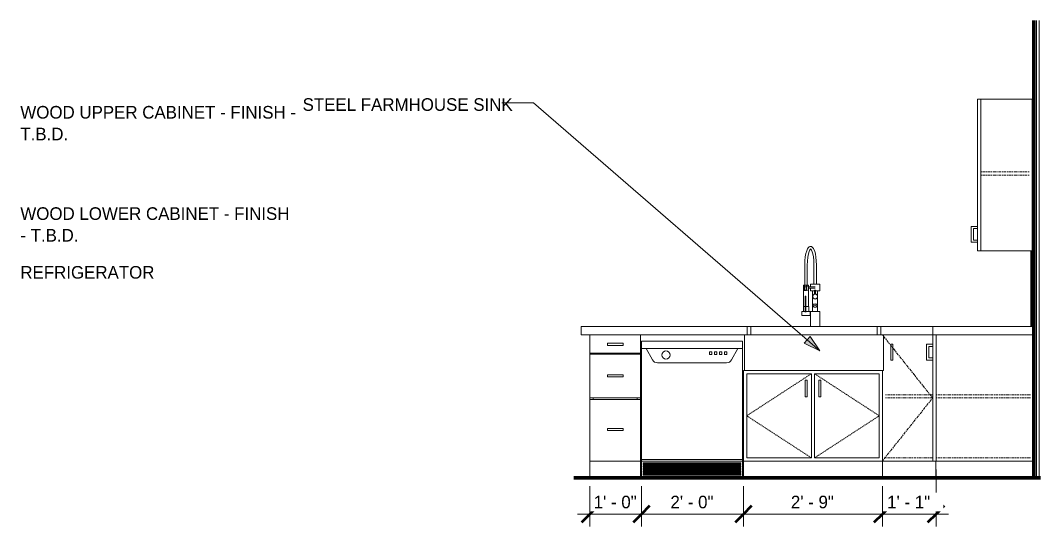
# Model space of a CAD drawing. Header units: inches. Extents: x -3861 to -1440, y -29 to 12117.
# Drawn here: x -2702.2 to -2459.7, y -11.6 to 108.8 of the extents above; entities that cross this region are included whole.
import ezdxf

# ---------------------------------------------------------------- set-up
doc = ezdxf.new("R2010")
doc.units = ezdxf.units.IN
doc.header["$MEASUREMENT"] = 0
doc.linetypes.add('Center', pattern=[1.25, 0.25, -0.1875, 0.625, -0.1875])
doc.linetypes.add('Dash', pattern=[0.25, 0.125, -0.125])
for name, color, linetype, lineweight in [('0-6', 130, 'Continuous', 5), ('A-ANNO-DIMS', 211, 'Continuous', 9), ('A-ANNO-DIMS-32', 211, 'Continuous', 9), ('A-ANNO-NOTE', 131, 'Continuous', 9), ('A-FLOR-2', 7, 'Continuous', 70), ('A-WALL-2', 250, 'Continuous', 18), ('A-WALL-3', 113, 'Continuous', 70), ('A-WALL-4', 113, 'Continuous', 9), ('G-ANNO-TEXT', 231, 'Continuous', 9), ('I-WALL-1', 7, 'Continuous', 70), ('P-SANR-FIXT', 6, 'Continuous', 9), ('Q-CASE', 31, 'Continuous', 9), ('Q-CASE-2', 31, 'Center', 9), ('Q-CASE-HDLN', 31, 'Dash', 9), ('Q-SPCQ', 91, 'Continuous', 9)]:
    doc.layers.add(name, color=color, linetype=linetype, lineweight=lineweight)
doc.styles.add('Century Gothic', font='ufonts.com_century-gothic.ttf', dxfattribs={"height": 3})
doc.dimstyles.new('OD_1__HACK_1', dxfattribs={"dimscale": 12, "dimtxt": 3.132505, "dimasz": 0.333333, "dimexe": 0.25, "dimexo": 0.166667, "dimgap": 0.041667, "dimtad": 1, "dimdec": 0, "dimzin": 3, "dimdsep": 46, "dimlunit": 4, "dimtxsty": 'Century Gothic', "dimblk1": 'OBLIQUE', "dimblk2": 'OBLIQUE', "dimsah": 1, "dimcen": 0.09, "dimdle": 0.25, "dimazin": 0, "dimtfac": 1, "dimtdec": 4, "dimtix": 1, "dimtmove": 0, "dimatfit": 3, "dimfxl": 1, "dimtvp": 1, "dimtfill": 1, "dimfrac": 2, "dimtolj": 1, "dimtzin": 0, "dimarcsym": 2})

# ---------------------------------------------------------------- blocks, each defined once
blk = doc.blocks.new('CTR - 1st Phase - Shell_rvt-6-1ST FLOOR - 1BD C - ADA TYPE B - KITCHEN SIDE WING')
at = {"layer": 'A-FLOR-2'}
blk.add_line((11123.54, 0), (11012.57, 0), dxfattribs=at)
blk = doc.blocks.new('CTR - 1st Phase - Common Walls_rvt-5-1ST FLOOR - 1BD C - ADA TYPE B - KITCHEN SIDE WING')
at = {"layer": 'A-WALL-2'}
for p, q in [((11122.56, 0), (11122.56, 108.76)), ((11123.19, 0), (11123.19, 108.76))]:
    blk.add_line(p, q, dxfattribs=at)
at = {"layer": 'I-WALL-1'}
for p, q in [((11121.94, 108.76), (11121.94, 0)), ((11121.94, 0), (11123.54, 0))]:
    blk.add_line(p, q, dxfattribs=at)
blk = doc.blocks.new('Dishwasher_15404 - 34_ counter-547918-1ST FLOOR - 1BD C - ADA TYPE B - KITCHEN SIDE WING')
at = {"layer": 'Q-SPCQ'}
for p, q in [((11028.69, 32.5), (11028.69, 30.79)), ((11028.69, 32.5), (11028.89, 32.5)), ((11028.89, 32.5), (11051.62, 32.5)), ((11051.62, 32.5), (11052.69, 32.5)), ((11052.69, 30.79), (11052.69, 32.5)), ((11028.89, 30.79), (11028.69, 30.79)), ((11028.69, 30.79), (11028.69, 4.33)), ((11028.69, 30.79), (11028.89, 30.79)), ((11029.78, 30.79), (11028.89, 30.79)), ((11028.89, 30.79), (11029.78, 30.79)), ((11051.6, 30.79), (11029.78, 30.79)), ((11029.78, 30.79), (11031.3, 28.06)), ((11045.43, 29.94), (11044.84, 29.94)), ((11044.84, 29.94), (11044.84, 29.35)), ((11044.84, 29.35), (11045.43, 29.35)), ((11045.43, 29.35), (11045.43, 29.94)), ((11046.61, 29.94), (11046.02, 29.94)), ((11046.02, 29.94), (11046.02, 29.35)), ((11046.02, 29.35), (11046.61, 29.35)), ((11046.61, 29.35), (11046.61, 29.94)), ((11047.79, 29.94), (11047.2, 29.94)), ((11047.2, 29.94), (11047.2, 29.35)), ((11047.2, 29.35), (11047.79, 29.35)), ((11047.79, 29.35), (11047.79, 29.94)), ((11048.97, 29.94), (11048.38, 29.94)), ((11048.38, 29.94), (11048.38, 29.35)), ((11048.38, 29.35), (11048.97, 29.35)), ((11048.97, 29.35), (11048.97, 29.94)), ((11050.08, 28.06), (11051.6, 30.79)), ((11051.62, 30.79), (11051.6, 30.79)), ((11051.6, 30.79), (11052.49, 30.79)), ((11052.49, 30.79), (11052.69, 30.79)), ((11052.69, 4.33), (11052.69, 30.79)), ((11032.5, 27.35), (11048.88, 27.35)), ((11028.89, 4.33), (11028.69, 4.33)), ((11028.69, 3.94), (11028.69, 4.33)), ((11052.69, 3.94), (11028.69, 3.94)), ((11028.69, 3.94), (11028.69, 0)), ((11052.49, 4.33), (11028.89, 4.33)), ((11029.11, 3.39), (11029.11, 3.59)), ((11029.11, 3.59), (11030.26, 3.59)), ((11030.26, 3.39), (11029.11, 3.39)), ((11029.11, 3), (11029.11, 3.2)), ((11029.11, 3.2), (11030.26, 3.2)), ((11030.26, 3), (11029.11, 3)), ((11029.11, 2.61), (11029.11, 2.8)), ((11029.11, 2.8), (11030.26, 2.8)), ((11030.26, 2.61), (11029.11, 2.61)), ((11030.26, 3.94), (11051.11, 3.94)), ((11030.26, 3.59), (11051.11, 3.59)), ((11051.11, 3.39), (11030.26, 3.39)), ((11030.26, 3.2), (11051.11, 3.2)), ((11051.11, 3), (11030.26, 3)), ((11030.26, 2.8), (11051.11, 2.8)), ((11051.11, 2.61), (11030.26, 2.61)), ((11051.11, 3.59), (11052.27, 3.59)), ((11052.27, 3.39), (11051.11, 3.39)), ((11051.11, 3.2), (11052.27, 3.2)), ((11052.27, 3), (11051.11, 3)), ((11051.11, 2.8), (11052.27, 2.8)), ((11052.27, 2.61), (11051.11, 2.61)), ((11052.27, 3.59), (11052.27, 3.39)), ((11052.27, 3.2), (11052.27, 3)), ((11052.27, 2.8), (11052.27, 2.61)), ((11052.69, 4.33), (11052.49, 4.33)), ((11052.69, 3.94), (11052.69, 4.33)), ((11052.69, 0), (11052.69, 3.94)), ((11029.11, 2.21), (11029.11, 2.41)), ((11029.11, 2.41), (11030.26, 2.41)), ((11030.26, 2.21), (11029.11, 2.21)), ((11029.11, 1.82), (11029.11, 2.02)), ((11029.11, 2.02), (11030.26, 2.02)), ((11030.26, 1.82), (11029.11, 1.82)), ((11029.11, 1.43), (11029.11, 1.62)), ((11029.11, 1.62), (11030.26, 1.62)), ((11030.26, 1.43), (11029.11, 1.43)), ((11029.11, 1.03), (11029.11, 1.23)), ((11029.11, 1.23), (11030.26, 1.23)), ((11030.26, 1.03), (11029.11, 1.03)), ((11029.11, 0.64), (11029.11, 0.84)), ((11029.11, 0.84), (11030.26, 0.84)), ((11030.26, 0.64), (11029.11, 0.64)), ((11030.26, 2.41), (11051.11, 2.41)), ((11051.11, 2.21), (11030.26, 2.21)), ((11030.26, 2.02), (11051.11, 2.02)), ((11051.11, 1.82), (11030.26, 1.82)), ((11030.26, 1.62), (11051.11, 1.62)), ((11051.11, 1.43), (11030.26, 1.43)), ((11030.26, 1.23), (11051.11, 1.23)), ((11051.11, 1.03), (11030.26, 1.03)), ((11030.26, 0.84), (11051.11, 0.84)), ((11051.11, 0.64), (11030.26, 0.64)), ((11051.11, 2.41), (11052.27, 2.41)), ((11052.27, 2.21), (11051.11, 2.21)), ((11051.11, 2.02), (11052.27, 2.02)), ((11052.27, 1.82), (11051.11, 1.82)), ((11051.11, 1.62), (11052.27, 1.62)), ((11052.27, 1.43), (11051.11, 1.43)), ((11051.11, 1.23), (11052.27, 1.23)), ((11052.27, 1.03), (11051.11, 1.03)), ((11051.11, 0.84), (11052.27, 0.84)), ((11052.27, 0.64), (11051.11, 0.64)), ((11052.27, 2.41), (11052.27, 2.21)), ((11052.27, 2.02), (11052.27, 1.82)), ((11052.27, 1.62), (11052.27, 1.43)), ((11052.27, 1.23), (11052.27, 1.03)), ((11052.27, 0.84), (11052.27, 0.64))]:
    blk.add_line(p, q, dxfattribs=at)
for centre, radius, start, end in [((11034.5, 29.2), 0.984, 90, 270), ((11034.5, 29.2), 0.984, 270, 90), ((11032.5, 28.72), 1.38, 209, 270), ((11048.88, 28.72), 1.38, 270, 331)]:
    blk.add_arc(centre, radius, start, end, dxfattribs=at)
blk = doc.blocks.new('300 Series Wall Hung Cabinet_302 - 24_ X 36_-2573584-1ST FLOOR - 1BD C - ADA TYPE B - KITCHEN SIDE WING')
at = {"layer": 'Q-CASE'}
for p, q in [((11109.31, 90), (11108.56, 90)), ((11108.56, 90), (11108.56, 54)), ((11109.31, 54), (11109.31, 90)), ((11109.31, 90), (11109.31, 54)), ((11121.56, 90), (11109.31, 90)), ((11121.56, 54), (11121.56, 90)), ((11107.07, 59.75), (11108.56, 59.75)), ((11107.07, 59.75), (11107.07, 56)), ((11107.56, 59.25), (11108.56, 59.25)), ((11107.56, 56.5), (11107.56, 59.25)), ((11107.07, 56), (11108.56, 56)), ((11108.56, 56.5), (11107.56, 56.5)), ((11108.56, 54), (11109.31, 54)), ((11109.31, 54), (11121.56, 54))]:
    blk.add_line(p, q, dxfattribs=at)
at = {"layer": 'Q-CASE-2'}
for p, q in [((11109.31, 72.75), (11120.81, 72.75)), ((11109.31, 72), (11120.81, 72))]:
    blk.add_line(p, q, dxfattribs=at)
blk = doc.blocks.new('Vanity Cabinet-Double Door - 33_-2164608-1ST FLOOR - 1BD C - ADA TYPE B - KITCHEN SIDE WING')
at = {"layer": 'Q-CASE'}
for p, q in [((11052.94, 25.5), (11053.19, 25.5)), ((11052.94, 25.5), (11052.94, 4)), ((11069.06, 24.75), (11053.69, 24.75)), ((11053.69, 24.75), (11053.69, 4.75)), ((11069.06, 4.75), (11069.06, 24.75)), ((11085.19, 24.75), (11069.81, 24.75)), ((11069.81, 24.75), (11069.81, 4.75)), ((11085.19, 4.75), (11085.19, 24.75)), ((11067.56, 23.25), (11067.56, 19.25)), ((11068.06, 23.25), (11067.56, 23.25)), ((11068.06, 19.25), (11068.06, 23.25)), ((11070.81, 23.25), (11070.81, 19.25)), ((11071.31, 23.25), (11070.81, 23.25)), ((11071.31, 19.25), (11071.31, 23.25)), ((11067.56, 19.25), (11068.06, 19.25)), ((11070.81, 19.25), (11071.31, 19.25)), ((11052.94, 4), (11085.94, 4)), ((11052.94, 0), (11052.94, 4)), ((11053.69, 4.75), (11069.06, 4.75)), ((11069.81, 4.75), (11085.19, 4.75))]:
    blk.add_line(p, q, dxfattribs=at)
at = {"layer": 'Q-CASE-HDLN'}
for p, q in [((11069.06, 24.75), (11053.69, 14.75)), ((11069.81, 24.75), (11085.19, 14.75)), ((11053.69, 14.75), (11069.06, 4.75)), ((11085.19, 14.75), (11069.81, 4.75))]:
    blk.add_line(p, q, dxfattribs=at)
blk = doc.blocks.new('Base Cabinet 3 Drawer 230 - Base Cabinet 3 Drawer 230 12_-2554963-1ST FLOOR - 1BD C - ADA TYPE B - KITCHEN SIDE WING')
at = {"layer": 'Q-CASE'}
for p, q in [((11028.44, 34), (11016.44, 34)), ((11016.44, 34), (11016.44, 29.63)), ((11028.44, 29.63), (11028.44, 34)), ((11020.56, 32), (11024.31, 32)), ((11020.56, 31.5), (11020.56, 32)), ((11024.31, 31.5), (11024.31, 32)), ((11016.44, 29.63), (11028.44, 29.63)), ((11016.44, 29.38), (11016.44, 29.63)), ((11028.44, 29.38), (11016.44, 29.38)), ((11016.44, 29.38), (11016.44, 19)), ((11017.19, 29.63), (11017.19, 29.38)), ((11024.31, 31.5), (11020.56, 31.5)), ((11027.69, 29.38), (11027.69, 29.63)), ((11028.44, 29.63), (11028.44, 29.38)), ((11028.44, 19), (11028.44, 29.38)), ((11020.56, 24.5), (11024.31, 24.5)), ((11020.56, 24), (11020.56, 24.5)), ((11024.31, 24), (11024.31, 24.5)), ((11024.31, 24), (11020.56, 24)), ((11016.44, 19), (11028.44, 19)), ((11016.44, 18.63), (11016.44, 19)), ((11028.44, 18.63), (11016.44, 18.63)), ((11016.44, 18.63), (11016.44, 4)), ((11017.19, 19), (11017.19, 18.63)), ((11027.69, 18.63), (11027.69, 19)), ((11028.44, 19), (11028.44, 18.63)), ((11028.44, 4), (11028.44, 18.63)), ((11020.56, 11.75), (11024.31, 11.75)), ((11020.56, 11.25), (11020.56, 11.75)), ((11024.31, 11.25), (11020.56, 11.25)), ((11024.31, 11.25), (11024.31, 11.75)), ((11016.44, 4), (11028.44, 4)), ((11016.44, 4), (11016.44, 0)), ((11028.44, 0), (11028.44, 4))]:
    blk.add_line(p, q, dxfattribs=at)
blk = doc.blocks.new('kitchen_faucet_14143 - kitchen_faucet_14143-2965259-1ST FLOOR - 1BD C - ADA TYPE B - KITCHEN SIDE WING')
at = {"layer": 'P-SANR-FIXT'}
for p, q in [((11067.5, 50.57), (11067.5, 45.84)), ((11068.09, 45.45), (11068.09, 50.57)), ((11069.66, 50.57), (11069.66, 46.04)), ((11070.25, 46.04), (11070.25, 50.57)), ((11067.2, 45.84), (11067.2, 44.66)), ((11067.2, 45.84), (11067.36, 45.84)), ((11067.2, 44.66), (11067.2, 40.72)), ((11067.2, 44.66), (11067.36, 44.66)), ((11067.36, 44.66), (11067.2, 44.66)), ((11067.36, 45.84), (11067.49, 45.84)), ((11067.36, 44.66), (11067.36, 45.84)), ((11067.36, 44.66), (11067.49, 44.66)), ((11067.36, 44.55), (11067.36, 44.66)), ((11067.49, 44.66), (11067.36, 44.66)), ((11067.79, 44.55), (11067.36, 44.55)), ((11067.49, 44.66), (11067.49, 45.84)), ((11067.49, 44.66), (11067.9, 44.66)), ((11067.49, 44.55), (11067.49, 44.66)), ((11067.9, 44.66), (11067.49, 44.66)), ((11067.5, 45.45), (11067.5, 45.84)), ((11067.5, 45.84), (11067.8, 45.84)), ((11067.9, 45.45), (11067.5, 45.45)), ((11067.9, 44.55), (11067.79, 44.55)), ((11067.8, 45.84), (11067.91, 45.84)), ((11067.9, 45.84), (11068.38, 45.84)), ((11067.9, 45.84), (11067.9, 44.66)), ((11067.9, 44.66), (11068.38, 44.66)), ((11067.9, 44.66), (11067.9, 44.55)), ((11068.38, 44.66), (11067.9, 44.66)), ((11068.09, 45.45), (11067.91, 45.45)), ((11067.91, 45.06), (11068.09, 45.06)), ((11069.95, 45.45), (11068.37, 45.45)), ((11068.37, 45.06), (11069.95, 45.06)), ((11068.38, 44.66), (11068.38, 45.84)), ((11068.38, 40.72), (11068.38, 44.66)), ((11068.87, 46.04), (11068.87, 45.45)), ((11068.87, 46.04), (11069.95, 46.04)), ((11068.87, 45.06), (11068.87, 44.46)), ((11069.83, 44.46), (11068.87, 44.46)), ((11069.36, 44.46), (11069.36, 43.25)), ((11069.83, 44.66), (11069.83, 43.67)), ((11069.83, 44.66), (11069.95, 44.66)), ((11069.95, 46.04), (11071.03, 46.04)), ((11069.95, 44.66), (11070.07, 44.66)), ((11070.07, 43.67), (11070.07, 44.66)), ((11071.03, 44.46), (11070.07, 44.46)), ((11070.54, 43.25), (11070.54, 44.46)), ((11071.03, 44.46), (11071.03, 46.04)), ((11067.55, 43.2), (11067.55, 39.42)), ((11067.75, 39.42), (11067.75, 43.2)), ((11069.36, 43.25), (11069.36, 41.11)), ((11070.54, 41.11), (11070.54, 43.25)), ((11066.8, 39.54), (11066.8, 38.56)), ((11066.8, 39.54), (11067.79, 39.54)), ((11067.16, 40.72), (11067.16, 39.54)), ((11067.16, 40.72), (11067.55, 40.72)), ((11067.74, 40.72), (11067.79, 40.72)), ((11067.79, 40.72), (11068.42, 40.72)), ((11067.79, 39.54), (11068.77, 39.54)), ((11068.42, 39.54), (11068.42, 40.72)), ((11068.77, 38.56), (11068.77, 39.54)), ((11068.87, 39.54), (11068.87, 36)), ((11068.87, 39.54), (11069.95, 39.54)), ((11069.36, 41.11), (11069.36, 39.54)), ((11069.46, 41.11), (11069.46, 40.75)), ((11069.95, 39.54), (11071.03, 39.54)), ((11070.44, 40.75), (11070.44, 41.11)), ((11070.54, 39.54), (11070.54, 41.11)), ((11071.03, 36), (11071.03, 39.54)), ((11067.79, 38.56), (11066.8, 38.56)), ((11068.77, 38.56), (11067.79, 38.56))]:
    blk.add_line(p, q, dxfattribs=at)
at = {"layer": 'P-SANR-FIXT', "flags": 128}
for points in [[(11067.5, 50.57), (11067.53, 51.57), (11067.62, 52.51), (11067.77, 53.32), (11067.94, 53.95), (11068.13, 54.41), (11068.33, 54.71), (11068.53, 54.89), (11068.73, 54.98), (11068.91, 55), (11069.06, 54.97)], [(11068.09, 50.57), (11068.12, 51.55), (11068.21, 52.47), (11068.36, 53.25), (11068.52, 53.82), (11068.69, 54.19), (11068.83, 54.37), (11068.88, 54.41)], [(11068.88, 54.41), (11068.96, 54.34), (11069.1, 54.12), (11069.25, 53.76), (11069.4, 53.24), (11069.53, 52.54), (11069.62, 51.69), (11069.66, 50.57)], [(11069.06, 54.97), (11069.24, 54.88), (11069.54, 54.53), (11069.85, 53.83), (11070, 53.24), (11070.13, 52.5), (11070.22, 51.61), (11070.25, 50.57)]]:
    blk.add_lwpolyline(points, dxfattribs=at)
at = {"layer": 'P-SANR-FIXT'}
for centre, radius, start, end in [((11069.95, 43.12), 0.571, 0, 180), ((11069.95, 43.1), 0.591, 120, 180), ((11069.95, 43.1), 0.591, 180, 360), ((11069.95, 43.12), 0.571, 180, 0), ((11069.95, 43.1), 0.591, 360, 60)]:
    blk.add_arc(centre, radius, start, end, dxfattribs=at)
for centre, major_axis, ratio, start_param, end_param in [((11067.65, 43.2), (0.0984, 0), 0.173648, 1.570796, 4.712389), ((11067.65, 43.2), (0.0984, 0), 0.173648, 4.712389, 7.853982), ((11069.95, 41.11), (0.591, 0), 0.422618, 1.570796, 3.719048), ((11069.95, 43.25), (0.591, 0), 0.422618, 2.688204, 3.141593), ((11069.95, 41.11), (0.492, 0), 0.422618, 1.570796, 3.141593), ((11069.95, 41.11), (0.591, 0), 0.422618, 5.70573, 7.853982), ((11069.95, 41.11), (0.492, 0), 0.422618, 0, 1.570796), ((11069.95, 43.25), (0.591, 0), 0.422618, 0, 0.453389), ((11069.95, 40.75), (0.492, 0), 0.422618, 1.570796, 4.712389), ((11069.95, 40.75), (0.492, 0), 0.422618, 4.712389, 7.853982)]:
    blk.add_ellipse(centre, major_axis=major_axis, ratio=ratio, start_param=start_param, end_param=end_param, dxfattribs=at)
blk = doc.blocks.new('Stainless Steel Farmhous Kitchen Sink - Stainless Steel Farmhous Kitchen Sink-2552578-1ST FLOOR - 1BD C - ADA TYPE B - KITCHEN SIDE WING')
at = {"layer": 'P-SANR-FIXT'}
for p, q in [((11053.19, 34), (11086.19, 34)), ((11053.19, 34), (11053.19, 25.5)), ((11086.19, 25.5), (11086.19, 34)), ((11086.19, 25.5), (11053.19, 25.5))]:
    blk.add_line(p, q, dxfattribs=at)
blk = doc.blocks.new('Base Cabinet Corner 197 - Base Cabinet Corner 197-2565125-1ST FLOOR - 1BD C - ADA TYPE B - KITCHEN SIDE WING')
at = {"layer": 'Q-CASE'}
for p, q in [((11086.19, 34), (11097.92, 34)), ((11097.92, 34), (11097.94, 34)), ((11097.92, 34), (11097.92, 31.75)), ((11097.94, 4), (11097.94, 34)), ((11098.69, 4), (11098.69, 34)), ((11098.69, 34), (11098.69, 4)), ((11087.94, 31.75), (11088.43, 31.75)), ((11087.94, 28), (11087.94, 31.75)), ((11088.43, 31.75), (11088.43, 28)), ((11096.44, 31.75), (11097.94, 31.75)), ((11096.44, 31.75), (11096.44, 28)), ((11096.94, 31.25), (11097.94, 31.25)), ((11096.94, 28.5), (11096.94, 31.25)), ((11097.92, 31.25), (11097.92, 28.5)), ((11087.94, 28), (11088.43, 28)), ((11096.44, 28), (11097.94, 28)), ((11097.94, 28.5), (11096.94, 28.5)), ((11097.92, 28), (11097.92, 4)), ((11085.94, 4), (11085.94, 25.5)), ((11085.94, 0), (11085.94, 4)), ((11085.94, 0), (11085.94, 4)), ((11097.92, 4), (11085.94, 4)), ((11097.94, 4), (11097.92, 4)), ((11098.69, 4), (11097.94, 4)), ((11098.66, 4), (11121.94, 4)), ((11098.66, 4), (11098.66, 0)), ((11098.69, 4), (11121.94, 4))]:
    blk.add_line(p, q, dxfattribs=at)
at = {"layer": 'Q-CASE-2'}
for p, q in [((11085.94, 34), (11097.89, 19)), ((11086.69, 19.75), (11097.94, 19.75)), ((11098.66, 19.75), (11121.19, 19.75)), ((11097.89, 19), (11085.94, 4)), ((11086.69, 19), (11097.89, 19)), ((11098.66, 19), (11121.19, 19)), ((11086.69, 4.75), (11097.94, 4.75)), ((11086.69, 4), (11097.89, 4)), ((11098.66, 4.75), (11121.19, 4.75)), ((11098.66, 4), (11121.19, 4))]:
    blk.add_line(p, q, dxfattribs=at)
blk = doc.blocks.new('DIMBLOCK66-1ST FLOOR - 1BD C - ADA TYPE B - KITCHEN SIDE WING')
at = {"layer": 'A-ANNO-DIMS-32'}
for p, q in [((-2566.78, -2), (-2566.78, -11.6)), ((-2566.78, -8.6), (-2566.78, -2)), ((-2554.53, -2), (-2554.53, -11.6)), ((-2554.53, -8.6), (-2554.53, -2)), ((-2569.78, -8.6), (-2554.53, -8.6))]:
    blk.add_line(p, q, dxfattribs=at)
at = {"layer": 'A-ANNO-DIMS-32', "lineweight": 50}
for p, q in [((-2566.78, -8.6), (-2564.78, -6.6)), ((-2554.53, -8.6), (-2552.53, -6.6)), ((-2566.78, -8.6), (-2568.78, -10.6)), ((-2554.53, -8.6), (-2556.53, -10.6))]:
    blk.add_line(p, q, dxfattribs=at)
at = {"layer": 'A-ANNO-DIMS-32', "color": 0, "insert": (-2565.9, -4.25), "char_height": 3, "width": 12.5897, "attachment_point": 1, "line_spacing_factor": 0.984502, "style": 'Century Gothic', "bg_fill": 3, "box_fill_scale": 1.25, "bg_fill_color": 256, "bg_fill_true_color": 13158600, "bg_fill_transparency": 0}
blk.add_mtext('1\' - 0"', dxfattribs=at)
blk = doc.blocks.new('_Oblique')
at = {"color": 0, "linetype": 'ByBlock', "lineweight": -2}
blk.add_line((-0.5, -0.5), (0.5, 0.5), dxfattribs=at)
blk = doc.blocks.new('DIMBLOCK67-1ST FLOOR - 1BD C - ADA TYPE B - KITCHEN SIDE WING')
at = {"layer": 'A-ANNO-DIMS-32'}
for p, q in [((-2554.53, -2), (-2554.53, -11.6)), ((-2554.53, -8.6), (-2554.53, -2)), ((-2530.28, -2), (-2530.28, -11.6)), ((-2530.28, -8.6), (-2530.28, -2)), ((-2554.53, -8.6), (-2530.28, -8.6))]:
    blk.add_line(p, q, dxfattribs=at)
at = {"layer": 'A-ANNO-DIMS-32', "lineweight": 50}
for p, q in [((-2554.53, -8.6), (-2552.53, -6.6)), ((-2530.28, -8.6), (-2528.28, -6.6)), ((-2554.53, -8.6), (-2556.53, -10.6)), ((-2530.28, -8.6), (-2532.28, -10.6))]:
    blk.add_line(p, q, dxfattribs=at)
at = {"layer": 'A-ANNO-DIMS-32', "color": 0, "insert": (-2547.65, -4.25), "char_height": 3, "width": 12.5897, "attachment_point": 1, "line_spacing_factor": 0.984502, "style": 'Century Gothic', "bg_fill": 3, "box_fill_scale": 1.25, "bg_fill_color": 256, "bg_fill_true_color": 13158600, "bg_fill_transparency": 0}
blk.add_mtext('2\' - 0"', dxfattribs=at)
blk = doc.blocks.new('DIMBLOCK68-1ST FLOOR - 1BD C - ADA TYPE B - KITCHEN SIDE WING')
at = {"layer": 'A-ANNO-DIMS-32'}
for p, q in [((-2530.28, -2), (-2530.28, -11.6)), ((-2530.28, -8.6), (-2530.28, -2)), ((-2497.28, -2), (-2497.28, -11.6)), ((-2497.28, -8.6), (-2497.28, -2)), ((-2530.28, -8.6), (-2497.28, -8.6))]:
    blk.add_line(p, q, dxfattribs=at)
at = {"layer": 'A-ANNO-DIMS-32', "lineweight": 50}
for p, q in [((-2530.28, -8.6), (-2528.28, -6.6)), ((-2497.28, -8.6), (-2495.28, -6.6)), ((-2530.28, -8.6), (-2532.28, -10.6)), ((-2497.28, -8.6), (-2499.28, -10.6))]:
    blk.add_line(p, q, dxfattribs=at)
at = {"layer": 'A-ANNO-DIMS-32', "color": 0, "insert": (-2519.03, -4.25), "char_height": 3, "width": 12.5897, "attachment_point": 1, "line_spacing_factor": 0.984502, "style": 'Century Gothic', "bg_fill": 3, "box_fill_scale": 1.25, "bg_fill_color": 256, "bg_fill_true_color": 13158600, "bg_fill_transparency": 0}
blk.add_mtext('2\' - 9"', dxfattribs=at)
blk = doc.blocks.new('DIMBLOCK69-1ST FLOOR - 1BD C - ADA TYPE B - KITCHEN SIDE WING')
at = {"layer": 'A-ANNO-DIMS-32'}
for p, q in [((-2484.53, 2), (-2484.53, -11.6)), ((-2484.53, -8.6), (-2484.53, 2)), ((-2497.28, -2), (-2497.28, -11.6)), ((-2497.28, -8.6), (-2497.28, -2)), ((-2497.28, -8.6), (-2481.53, -8.6))]:
    blk.add_line(p, q, dxfattribs=at)
at = {"layer": 'A-ANNO-DIMS-32', "lineweight": 50}
for p, q in [((-2497.28, -8.6), (-2495.28, -6.6)), ((-2484.53, -8.6), (-2482.53, -6.6)), ((-2497.28, -8.6), (-2499.28, -10.6)), ((-2484.53, -8.6), (-2486.53, -10.6))]:
    blk.add_line(p, q, dxfattribs=at)
at = {"layer": 'A-ANNO-DIMS-32', "color": 0, "insert": (-2496.15, -4.25), "char_height": 3, "width": 12.5897, "attachment_point": 1, "line_spacing_factor": 0.984502, "style": 'Century Gothic', "bg_fill": 3, "box_fill_scale": 1.25, "bg_fill_color": 256, "bg_fill_true_color": 13158600, "bg_fill_transparency": 0}
blk.add_mtext('1\' - 1"', dxfattribs=at)

msp = doc.modelspace()

# ---------------------------------------------------------------- hatches: boundary and pattern name
at = {"layer": 'A-ANNO-NOTE'}
msp.add_hatch(color=256, dxfattribs=at).paths.add_polyline_path([(-2512.16, 30.19), (-2514.48, 33.62), (-2515.88, 32)], flags=0)

# ---------------------------------------------------------------- linework, layer by layer
for p, q in [((-2580.18, 89.13), (-2587.75, 89.13)), ((-2512.16, 30.19), (-2580.18, 89.13)), ((-2514.48, 33.62), (-2515.88, 32)), ((-2515.88, 32), (-2512.16, 30.19)), ((-2512.16, 30.19), (-2514.48, 33.62))]:
    msp.add_line(p, q, dxfattribs=at)
at = {"layer": 'A-WALL-3'}
for p, q in [((-2461.28, 54), (-2461.66, 54)), ((-2461.66, 54), (-2461.66, 36)), ((-2461.28, 36), (-2461.28, 54)), ((-2461.66, 36), (-2461.28, 36))]:
    msp.add_line(p, q, dxfattribs=at)
at = {"layer": 'A-WALL-4'}
for p, q in [((-2568.88, 36), (-2529.39, 36)), ((-2568.88, 34), (-2568.88, 36)), ((-2530.03, 34), (-2568.88, 34)), ((-2529.39, 36), (-2528.53, 36)), ((-2529.39, 34), (-2529.39, 36)), ((-2528.53, 34), (-2528.53, 36)), ((-2528.53, 36), (-2528.03, 36)), ((-2528.03, 36), (-2499.03, 36)), ((-2499.03, 36), (-2498.53, 36)), ((-2498.53, 36), (-2498.53, 34)), ((-2498.53, 36), (-2497.68, 36)), ((-2497.68, 36), (-2485.28, 36)), ((-2497.68, 36), (-2497.68, 34)), ((-2461.28, 36), (-2485.28, 36)), ((-2485.28, 36), (-2485.28, 34)), ((-2485.28, 34), (-2461.28, 34)), ((-2461.28, 34), (-2461.28, 36))]:
    msp.add_line(p, q, dxfattribs=at)

# ---------------------------------------------------------------- block references
at = {"layer": '0-6'}
for name in ['CTR - 1st Phase - Common Walls_rvt-5-1ST FLOOR - 1BD C - ADA TYPE B - KITCHEN SIDE WING', 'CTR - 1st Phase - Shell_rvt-6-1ST FLOOR - 1BD C - ADA TYPE B - KITCHEN SIDE WING']:
    msp.add_blockref(name, (-13583.22, 0), dxfattribs=at)
at = {"layer": 'P-SANR-FIXT'}
for name in ['kitchen_faucet_14143 - kitchen_faucet_14143-2965259-1ST FLOOR - 1BD C - ADA TYPE B - KITCHEN SIDE WING', 'Stainless Steel Farmhous Kitchen Sink - Stainless Steel Farmhous Kitchen Sink-2552578-1ST FLOOR - 1BD C - ADA TYPE B - KITCHEN SIDE WING']:
    msp.add_blockref(name, (-13583.22, 0), dxfattribs=at)
at = {"layer": 'Q-CASE'}
for name in ['300 Series Wall Hung Cabinet_302 - 24_ X 36_-2573584-1ST FLOOR - 1BD C - ADA TYPE B - KITCHEN SIDE WING', 'Base Cabinet 3 Drawer 230 - Base Cabinet 3 Drawer 230 12_-2554963-1ST FLOOR - 1BD C - ADA TYPE B - KITCHEN SIDE WING', 'Base Cabinet Corner 197 - Base Cabinet Corner 197-2565125-1ST FLOOR - 1BD C - ADA TYPE B - KITCHEN SIDE WING', 'Vanity Cabinet-Double Door - 33_-2164608-1ST FLOOR - 1BD C - ADA TYPE B - KITCHEN SIDE WING']:
    msp.add_blockref(name, (-13583.22, 0), dxfattribs=at)
at = {"layer": 'Q-SPCQ'}
msp.add_blockref('Dishwasher_15404 - 34_ counter-547918-1ST FLOOR - 1BD C - ADA TYPE B - KITCHEN SIDE WING', (-13583.22, 0), dxfattribs=at)

# ---------------------------------------------------------------- texts
at = {"layer": 'A-ANNO-NOTE', "insert": (-2635.09, 90.26), "char_height": 3, "width": 57.368, "attachment_point": 1, "style": 'Century Gothic'}
msp.add_mtext('STEEL FARMHOUSE SINK', dxfattribs=at)
at = {"layer": 'G-ANNO-TEXT', "char_height": 3, "attachment_point": 1, "style": 'Century Gothic'}
for s, insert, width in [('WOOD UPPER CABINET - FINISH -', (-2702.18, 88.42), 79.891), ('T.B.D.', (-2702.18, 83.25), 13.231), ('WOOD LOWER CABINET - FINISH', (-2702.18, 64.33), 78.982), ('- T.B.D.', (-2702.18, 59.17), 16.362), ('REFRIGERATOR', (-2702.18, 50.36), 36.764)]:
    msp.add_mtext(s, dxfattribs=dict(at, insert=insert, width=width))

# ---------------------------------------------------------------- next in the draw order: dimensions: what is measured, and where the dimension line sits
at = {"layer": 'A-ANNO-DIMS'}
dim = msp.add_linear_dim(base=(-2554.53, -8.6), p1=(-2566.78, 0), p2=(-2554.53, 0), dimstyle='OD_1__HACK_1', override={"dimpost": '<>', "dimfxl": 12.25}, dxfattribs=at)
dim.commit()
dim.dimension.update_dxf_attribs({"geometry": 'DIMBLOCK66-1ST FLOOR - 1BD C - ADA TYPE B - KITCHEN SIDE WING', "text_midpoint": (-2560.66, -6.52)})

# ---------------------------------------------------------------- next in the draw order: dimensions: what is measured, and where the dimension line sits
dim = msp.add_linear_dim(base=(-2530.28, -8.6), p1=(-2554.53, 0), p2=(-2530.28, 0), dimstyle='OD_1__HACK_1', override={"dimpost": '<>', "dimfxl": 24.25}, dxfattribs=at)
dim.commit()
dim.dimension.update_dxf_attribs({"geometry": 'DIMBLOCK67-1ST FLOOR - 1BD C - ADA TYPE B - KITCHEN SIDE WING', "text_midpoint": (-2542.41, -6.52)})

# ---------------------------------------------------------------- next in the draw order: dimensions: what is measured, and where the dimension line sits
dim = msp.add_linear_dim(base=(-2497.28, -8.6), p1=(-2530.28, 0), p2=(-2497.28, 0), dimstyle='OD_1__HACK_1', override={"dimpost": '<>', "dimfxl": 33}, dxfattribs=at)
dim.commit()
dim.dimension.update_dxf_attribs({"geometry": 'DIMBLOCK68-1ST FLOOR - 1BD C - ADA TYPE B - KITCHEN SIDE WING', "text_midpoint": (-2513.78, -6.52)})

# ---------------------------------------------------------------- next in the draw order: dimensions: what is measured, and where the dimension line sits
dim = msp.add_linear_dim(base=(-2484.53, -8.6), p1=(-2497.28, 0), p2=(-2484.53, 4), dimstyle='OD_1__HACK_1', override={"dimpost": '<>', "dimfxl": 13.362728}, dxfattribs=at)
dim.commit()
dim.dimension.update_dxf_attribs({"geometry": 'DIMBLOCK69-1ST FLOOR - 1BD C - ADA TYPE B - KITCHEN SIDE WING', "text_midpoint": (-2490.91, -6.6)})

doc.saveas('drawing.dxf')
